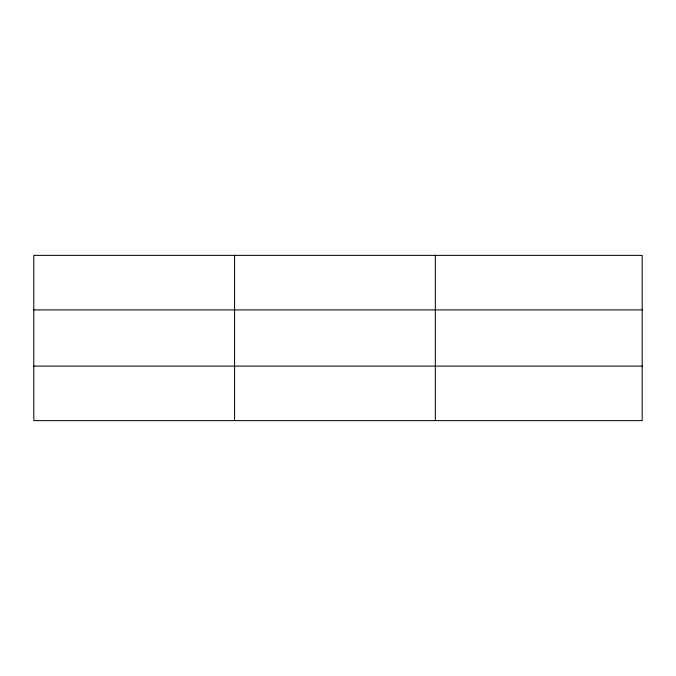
<?xml version="1.0" encoding="UTF-8"?>
<svg xmlns="http://www.w3.org/2000/svg" width="676" height="676" viewBox="0 0 676 676"><rect width="100%" height="100%" fill="white"/><g stroke="black" fill="none" stroke-linecap="round" stroke-linejoin="round"><path stroke-width="1.01" d="M234.572 255.367L234.572 420.633M435.344 255.367L435.344 420.633M642.2 309.904L642.2 255.367L33.8 255.367L33.8 420.633L642.2 420.633L642.2 309.904L33.8 309.904M33.8 366.096L642.2 366.096"/></g></svg>
